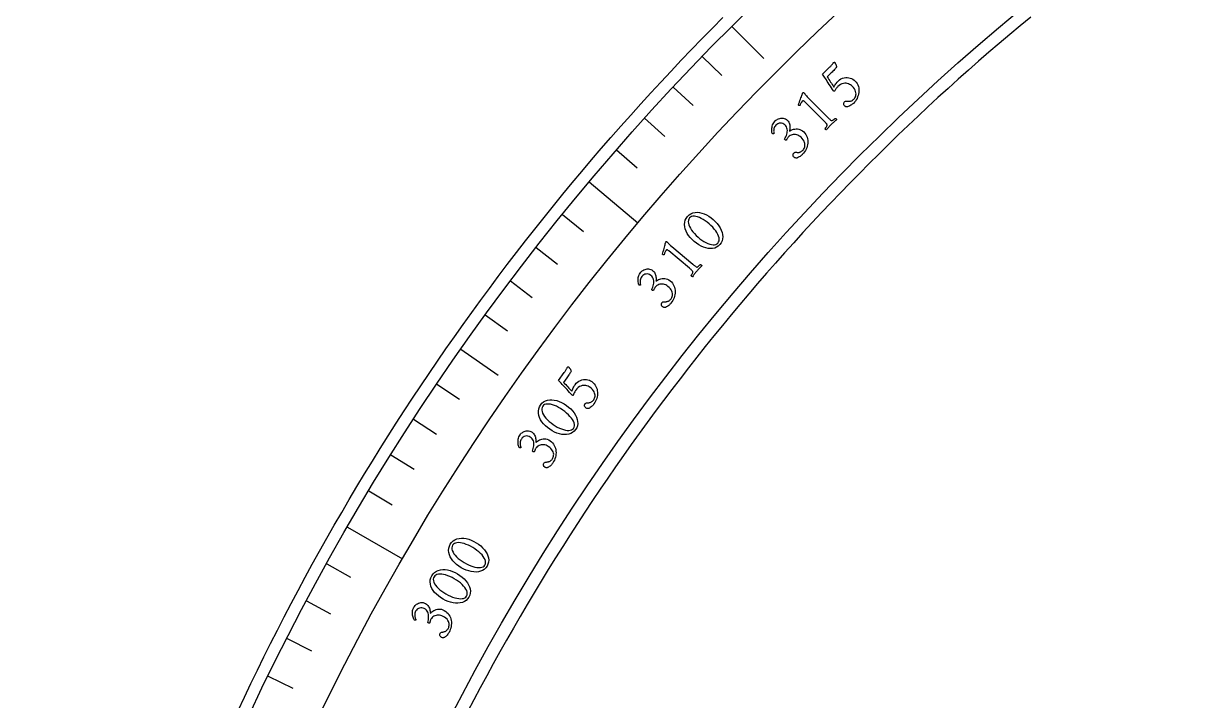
# Model space of a CAD drawing. Header units: millimetres. Extents: x -50 to 50, y -50 to 64.
# Drawn here: x -49.74 to -25.55, y 21.31 to 35.23 of the extents above; entities that cross this region are included whole.
import ezdxf

# ---------------------------------------------------------------- set-up
doc = ezdxf.new("R2010")
doc.units = ezdxf.units.MM
for name, color, linetype in [('CUT_INNER', 6, 'Continuous'), ('CUT_OUTER', 1, 'Continuous'), ('ENGRAVE', 7, 'Continuous'), ('ENGRAVE_FINE', 8, 'Continuous'), ('TEXT', 5, 'Continuous')]:
    doc.layers.add(name, color=color, linetype=linetype)

msp = doc.modelspace()

# ---------------------------------------------------------------- linework, layer by layer
at = {"layer": 'CUT_INNER'}
msp.add_lwpolyline([(-29.0235, 35.3652), (-29.2399, 35.1865), (-29.4553, 35.0064), (-29.6695, 34.825), (-29.8827, 34.6423), (-30.0947, 34.4583), (-30.3055, 34.273), (-30.5152, 34.0864), (-30.7238, 33.8985), (-30.9312, 33.7094), (-31.1375, 33.5189), (-31.3426, 33.3272), (-31.5465, 33.1343), (-31.7492, 32.9401), (-31.9507, 32.7447), (-32.151, 32.548), (-32.3501, 32.3501), (-32.548, 32.151), (-32.7447, 31.9507), (-32.9401, 31.7492), (-33.1343, 31.5465), (-33.3272, 31.3426), (-33.5189, 31.1375), (-33.7094, 30.9312), (-33.8985, 30.7238), (-34.0864, 30.5152), (-34.273, 30.3055), (-34.4583, 30.0947), (-34.6423, 29.8827), (-34.825, 29.6695), (-35.0064, 29.4553), (-35.1865, 29.2399), (-35.3652, 29.0235), (-35.5426, 28.8059), (-35.7187, 28.5873), (-35.8935, 28.3676), (-36.0668, 28.1468), (-36.2389, 27.925), (-36.4095, 27.7021), (-36.5788, 27.4782), (-36.7467, 27.2532), (-36.9133, 27.0273), (-37.0784, 26.8003), (-37.2422, 26.5722), (-37.4045, 26.3432), (-37.5654, 26.1132), (-37.725, 25.8822), (-37.8831, 25.6503), (-38.0397, 25.4173), (-38.195, 25.1835), (-38.3488, 24.9486), (-38.5011, 24.7128), (-38.6521, 24.4761), (-38.8015, 24.2385), (-38.9495, 24), (-39.096, 23.7605), (-39.2411, 23.5202), (-39.3847, 23.279), (-39.5268, 23.0369), (-39.6674, 22.7939), (-39.8065, 22.5501), (-39.9441, 22.3054), (-40.0802, 22.0599), (-40.2148, 21.8136), (-40.3479, 21.5664), (-40.4795, 21.3184), (-40.6095, 21.0696)], dxfattribs=at)
at = {"layer": 'CUT_OUTER'}
msp.add_lwpolyline([(-45.3298, 21.1), (-45.1995, 21.3778), (-45.0674, 21.6547), (-44.9337, 21.9308), (-44.7983, 22.2061), (-44.6612, 22.4806), (-44.5224, 22.7542), (-44.382, 23.0269), (-44.2399, 23.2988), (-44.0961, 23.5698), (-43.9506, 23.84), (-43.8035, 24.1092), (-43.6547, 24.3775), (-43.5043, 24.6449), (-43.3523, 24.9114), (-43.1986, 25.1769), (-43.0433, 25.4415), (-42.8864, 25.7051), (-42.7279, 25.9678), (-42.5678, 26.2295), (-42.406, 26.4902), (-42.2427, 26.7499), (-42.0777, 27.0086), (-41.9112, 27.2662), (-41.7431, 27.5229), (-41.5735, 27.7785), (-41.4023, 28.0331), (-41.2295, 28.2866), (-41.0551, 28.539), (-40.8792, 28.7904), (-40.7018, 29.0407), (-40.5229, 29.2899), (-40.3424, 29.538), (-40.1604, 29.785), (-39.9769, 30.0308), (-39.7918, 30.2756), (-39.6053, 30.5191), (-39.4173, 30.7616), (-39.2278, 31.0029), (-39.0369, 31.243), (-38.8444, 31.4819), (-38.6505, 31.7197), (-38.4552, 31.9562), (-38.2584, 32.1916), (-38.0601, 32.4257), (-37.8604, 32.6586), (-37.6593, 32.8903), (-37.4568, 33.1208), (-37.2529, 33.35), (-37.0476, 33.5779), (-36.8408, 33.8046), (-36.6327, 34.03), (-36.4232, 34.2542), (-36.2124, 34.477), (-36.0001, 34.6986), (-35.7865, 34.9188), (-35.5716, 35.1377), (-35.3553, 35.3553)], dxfattribs=at)
at = {"layer": 'ENGRAVE'}
for points in [[(-35.175, 35.175), (-34.5139, 34.5139)], [(-38.1069, 31.9755), (-37.1041, 31.1341)], [(-40.7487, 28.5326), (-39.9828, 27.9963)], [(-43.0804, 24.8725), (-41.9468, 24.218)]]:
    msp.add_lwpolyline(points, dxfattribs=at)
for radius in [49.745, 48.436, 46.005]:
    msp.add_circle((0, 0), radius, dxfattribs=at)
at = {"layer": 'ENGRAVE_FINE'}
for points in [[(-35.7836, 34.5558), (-35.38, 34.1661)], [(-36.3812, 33.926), (-35.9709, 33.5434)], [(-36.9677, 33.2859), (-36.5508, 32.9105)], [(-37.543, 32.6357), (-37.1196, 32.2676)], [(-38.6591, 31.3055), (-38.2231, 30.9525)], [(-39.1996, 30.6261), (-38.7575, 30.2807)], [(-39.7281, 29.9373), (-39.2801, 29.5997)], [(-40.2446, 29.2394), (-39.7907, 28.9096)], [(-41.2405, 27.8171), (-40.7754, 27.5033)], [(-41.7197, 27.0931), (-41.2492, 26.7875)], [(-42.1862, 26.3608), (-41.7104, 26.0635)], [(-42.6398, 25.6206), (-42.1589, 25.3316)], [(-43.508, 24.1169), (-43.0173, 23.8449)], [(-43.9222, 23.3539), (-43.4269, 23.0905)], [(-44.3231, 22.5838), (-43.8233, 22.3291)], [(-44.7105, 21.8068), (-44.2063, 21.5608)]]:
    msp.add_lwpolyline(points, dxfattribs=at)
at = {"layer": 'TEXT'}
for points in [[(-32.9883, 34.0466), (-32.9585, 34.0722), (-32.9277, 34.0925), (-32.896, 34.1073), (-32.8634, 34.1166), (-32.8306, 34.1213), (-32.7986, 34.122), (-32.7673, 34.1187), (-32.7366, 34.1114), (-32.7076, 34.1007), (-32.6811, 34.087), (-32.6571, 34.0702), (-32.6355, 34.0505), (-32.6132, 34.0246), (-32.5948, 33.9972), (-32.5803, 33.9685), (-32.5696, 33.9384), (-32.5624, 33.9075), (-32.5584, 33.8764), (-32.5576, 33.8452), (-32.56, 33.8137), (-32.5653, 33.7826), (-32.5734, 33.7521), (-32.584, 33.7223), (-32.5974, 33.6931), (-32.6131, 33.6651), (-32.6309, 33.6388), (-32.6507, 33.614), (-32.6726, 33.5909), (-32.683, 33.5815), (-32.6953, 33.5716), (-32.7094, 33.5612), (-32.7253, 33.5503), (-32.7422, 33.54), (-32.7593, 33.5311), (-32.7764, 33.5237), (-32.7937, 33.5178), (-32.7979, 33.5176), (-32.8035, 33.5179), (-32.8107, 33.5188), (-32.8193, 33.5201), (-32.8282, 33.5222), (-32.8363, 33.5255), (-32.8434, 33.5298), (-32.8498, 33.5353), (-32.8588, 33.546), (-32.8652, 33.5573), (-32.8692, 33.5691), (-32.8706, 33.5814), (-32.8697, 33.5934), (-32.8668, 33.6042), (-32.8618, 33.6138), (-32.8549, 33.6222), (-32.8445, 33.6305), (-32.8332, 33.6358), (-32.8212, 33.6381), (-32.8083, 33.6374), (-32.7952, 33.6355), (-32.7824, 33.6341), (-32.77, 33.6332), (-32.758, 33.6327), (-32.7444, 33.6334), (-32.7311, 33.6358), (-32.7181, 33.6399), (-32.7055, 33.6457), (-32.6935, 33.6527), (-32.6822, 33.6604), (-32.6716, 33.6686), (-32.6617, 33.6775), (-32.6496, 33.6911), (-32.6391, 33.7065), (-32.6304, 33.7238), (-32.6233, 33.743), (-32.6188, 33.7638), (-32.6176, 33.7859), (-32.6198, 33.8094), (-32.6253, 33.8343), (-32.635, 33.8602), (-32.6497, 33.8868), (-32.6694, 33.914), (-32.6941, 33.9419), (-32.7102, 33.9567), (-32.7287, 33.97), (-32.7493, 33.9817), (-32.7723, 33.9918), (-32.7969, 33.9993), (-32.8227, 34.0034), (-32.8496, 34.0039), (-32.8776, 34.0009), (-32.9062, 33.9932), (-32.9348, 33.9798), (-32.9635, 33.9606), (-32.9922, 33.9356), (-33.0007, 33.9268), (-33.01, 33.9161), (-33.0201, 33.9035), (-33.0311, 33.8889), (-33.0414, 33.8743), (-33.0497, 33.8613), (-33.0559, 33.8499), (-33.06, 33.8402), (-33.0617, 33.839), (-33.064, 33.8385), (-33.0667, 33.8386), (-33.0699, 33.8393), (-33.0732, 33.8405), (-33.0763, 33.8421), (-33.0791, 33.844), (-33.0817, 33.8463), (-33.1031, 33.8792), (-33.1244, 33.9122), (-33.1457, 33.9451), (-33.1671, 33.978), (-33.188, 34.0104), (-33.2082, 34.0416), (-33.2277, 34.0718), (-33.2464, 34.1008), (-33.264, 34.1279), (-33.2801, 34.1522), (-33.2945, 34.1739), (-33.3074, 34.1927), (-33.161, 34.3347), (-33.1509, 34.3448), (-33.1408, 34.3552), (-33.1309, 34.3659), (-33.1211, 34.3771), (-33.1119, 34.388), (-33.1036, 34.3981), (-33.0962, 34.4075), (-33.0898, 34.416), (-33.0846, 34.4231), (-33.0809, 34.4282), (-33.0786, 34.4312), (-33.0779, 34.4322), (-33.074, 34.4332), (-33.0705, 34.434), (-33.0673, 34.4348), (-33.0644, 34.4355), (-33.0617, 34.4359), (-33.0593, 34.4356), (-33.057, 34.4346), (-33.055, 34.4329), (-33.0532, 34.4306), (-33.0507, 34.4266), (-33.0475, 34.4211), (-33.0435, 34.4139), (-33.0393, 34.4055), (-33.0352, 34.3965), (-33.0311, 34.3867), (-33.0271, 34.3763), (-33.0236, 34.3657), (-33.0208, 34.3552), (-33.0189, 34.345), (-33.0177, 34.3349), (-33.0274, 34.3236), (-33.0382, 34.3113), (-33.0499, 34.2981), (-33.0627, 34.2838), (-33.0767, 34.2686), (-33.0923, 34.2524), (-33.1093, 34.2352), (-33.1278, 34.217), (-33.211, 34.1363), (-33.194, 34.1098), (-33.1767, 34.0831), (-33.1592, 34.0563), (-33.1414, 34.0294), (-33.1238, 34.0027), (-33.1068, 33.9765), (-33.0904, 33.9508), (-33.0746, 33.9256), (-33.0675, 33.94), (-33.0585, 33.9556), (-33.0477, 33.9725), (-33.0349, 33.9906), (-33.0217, 34.0081), (-33.0095, 34.0233), (-32.9984, 34.0361), (-32.9883, 34.0466)], [(-33.2763, 33.227), (-33.6672, 33.6173), (-33.677, 33.6265), (-33.6859, 33.6337), (-33.6936, 33.6386), (-33.7004, 33.6414), (-33.7065, 33.6422), (-33.7124, 33.6412), (-33.7182, 33.6384), (-33.7237, 33.6338), (-33.7295, 33.6271), (-33.7359, 33.6179), (-33.7428, 33.6064), (-33.7502, 33.5924), (-33.7574, 33.578), (-33.7636, 33.5653), (-33.7687, 33.5543), (-33.7727, 33.545), (-33.7803, 33.5447), (-33.7871, 33.5458), (-33.7932, 33.5485), (-33.7985, 33.5527), (-33.7986, 33.5528), (-33.7988, 33.553), (-33.7991, 33.5533), (-33.7995, 33.5537), (-33.8012, 33.5556), (-33.8022, 33.5574), (-33.8027, 33.5591), (-33.8025, 33.5606), (-33.7916, 33.5895), (-33.781, 33.6182), (-33.7705, 33.6468), (-33.7604, 33.6753), (-33.7507, 33.7025), (-33.7418, 33.7273), (-33.7337, 33.7496), (-33.7265, 33.7695), (-33.7204, 33.786), (-33.716, 33.7978), (-33.7131, 33.8052), (-33.7118, 33.8079), (-33.7098, 33.8099), (-33.7071, 33.8119), (-33.704, 33.8127), (-33.7006, 33.8124), (-33.6968, 33.811), (-33.693, 33.8091), (-33.6896, 33.8073), (-33.6866, 33.8056), (-33.6839, 33.8041), (-33.6827, 33.8023), (-33.6789, 33.797), (-33.6726, 33.7882), (-33.6638, 33.7758), (-33.6522, 33.7607), (-33.6375, 33.7435), (-33.6199, 33.7243), (-33.5992, 33.703), (-33.2003, 33.3029), (-33.1896, 33.2922), (-33.1792, 33.282), (-33.1691, 33.2722), (-33.1593, 33.2628), (-33.1499, 33.2543), (-33.1409, 33.2471), (-33.1324, 33.2411), (-33.1243, 33.2365), (-33.1202, 33.2358), (-33.1149, 33.2365), (-33.1084, 33.2387), (-33.1006, 33.2423), (-33.0923, 33.247), (-33.0841, 33.2521), (-33.076, 33.2578), (-33.068, 33.2639), (-33.0608, 33.2698), (-33.0547, 33.2749), (-33.0499, 33.2791), (-33.0463, 33.2825), (-33.0427, 33.2815), (-33.0386, 33.2794), (-33.034, 33.2762), (-33.0291, 33.272), (-33.0245, 33.2674), (-33.0213, 33.263), (-33.0194, 33.2588), (-33.0187, 33.2547), (-33.0342, 33.2413), (-33.0489, 33.2284), (-33.063, 33.2161), (-33.0764, 33.2043), (-33.0896, 33.1924), (-33.1031, 33.1798), (-33.1169, 33.1666), (-33.1311, 33.1527), (-33.1444, 33.1391), (-33.157, 33.126), (-33.1688, 33.1133), (-33.1797, 33.101), (-33.1907, 33.0885), (-33.2024, 33.0751), (-33.2149, 33.0607), (-33.2283, 33.0454), (-33.2323, 33.046), (-33.2365, 33.048), (-33.241, 33.0512), (-33.2456, 33.0557), (-33.2498, 33.0607), (-33.2529, 33.0652), (-33.255, 33.0693), (-33.256, 33.073), (-33.2526, 33.0766), (-33.2484, 33.0814), (-33.2433, 33.0874), (-33.2374, 33.0947), (-33.2312, 33.1026), (-33.2256, 33.1107), (-33.2205, 33.1189), (-33.2158, 33.1272), (-33.2122, 33.1349), (-33.2102, 33.1413), (-33.2098, 33.1463), (-33.211, 33.1499), (-33.2155, 33.1581), (-33.2214, 33.1667), (-33.2284, 33.1758), (-33.2367, 33.1855), (-33.2459, 33.1955), (-33.2555, 33.2057), (-33.2657, 33.2162), (-33.2763, 33.227)], [(-34.2797, 33.2319), (-34.2662, 33.2441), (-34.2502, 33.2551), (-34.2318, 33.265), (-34.2109, 33.2737), (-34.1885, 33.2805), (-34.1655, 33.2845), (-34.1418, 33.2858), (-34.1175, 33.2844), (-34.0934, 33.2795), (-34.0705, 33.2705), (-34.0488, 33.2572), (-34.0282, 33.2397), (-34.014, 33.2239), (-34.0023, 33.2068), (-33.9931, 33.1883), (-33.9864, 33.1684), (-33.9819, 33.148), (-33.9789, 33.1276), (-33.9775, 33.1073), (-33.9778, 33.0872), (-33.979, 33.0678), (-33.9807, 33.0501), (-33.9829, 33.0338), (-33.9854, 33.0191), (-33.9685, 33.0306), (-33.9493, 33.0408), (-33.9276, 33.0496), (-33.9036, 33.0571), (-33.878, 33.0624), (-33.8519, 33.0648), (-33.8251, 33.0642), (-33.7976, 33.0606), (-33.7703, 33.0532), (-33.7439, 33.0412), (-33.7185, 33.0246), (-33.6941, 33.0034), (-33.671, 32.9781), (-33.6518, 32.9514), (-33.6363, 32.9231), (-33.6247, 32.8934), (-33.6165, 32.8627), (-33.6116, 32.8318), (-33.6098, 32.8006), (-33.6112, 32.7691), (-33.6155, 32.7378), (-33.6226, 32.707), (-33.6323, 32.6769), (-33.6447, 32.6474), (-33.6596, 32.6189), (-33.6765, 32.592), (-33.6955, 32.5666), (-33.7167, 32.5428), (-33.7268, 32.5331), (-33.7387, 32.5228), (-33.7525, 32.5119), (-33.7681, 32.5006), (-33.7847, 32.4897), (-33.8014, 32.4803), (-33.8183, 32.4724), (-33.8354, 32.4659), (-33.8395, 32.4656), (-33.8452, 32.4657), (-33.8524, 32.4663), (-33.8611, 32.4674), (-33.87, 32.4693), (-33.8782, 32.4723), (-33.8855, 32.4764), (-33.892, 32.4816), (-33.9013, 32.4921), (-33.9081, 32.5031), (-33.9125, 32.5148), (-33.9142, 32.5271), (-33.9137, 32.5391), (-33.9112, 32.55), (-33.9065, 32.5597), (-33.8998, 32.5684), (-33.8897, 32.5769), (-33.8786, 32.5826), (-33.8667, 32.5853), (-33.8538, 32.585), (-33.8406, 32.5835), (-33.8278, 32.5825), (-33.8154, 32.582), (-33.8033, 32.5819), (-33.7897, 32.583), (-33.7765, 32.5858), (-33.7637, 32.5903), (-33.7513, 32.5966), (-33.7395, 32.6039), (-33.7284, 32.6119), (-33.7181, 32.6205), (-33.7085, 32.6297), (-33.6968, 32.6437), (-33.6869, 32.6594), (-33.6787, 32.6769), (-33.6722, 32.6963), (-33.6683, 32.7173), (-33.6679, 32.7394), (-33.6708, 32.7629), (-33.6771, 32.7876), (-33.6876, 32.8132), (-33.7032, 32.8393), (-33.7237, 32.8658), (-33.7492, 32.8929), (-33.7697, 32.9107), (-33.7913, 32.9251), (-33.8138, 32.9361), (-33.8374, 32.9437), (-33.8614, 32.9481), (-33.885, 32.9496), (-33.9084, 32.9483), (-33.9315, 32.9442), (-33.9535, 32.9373), (-33.9738, 32.9277), (-33.9921, 32.9156), (-34.0087, 32.9007), (-34.0162, 32.8923), (-34.0232, 32.8832), (-34.0295, 32.8735), (-34.0354, 32.8631), (-34.0406, 32.853), (-34.0453, 32.8442), (-34.0495, 32.8367), (-34.0532, 32.8305), (-34.0599, 32.8319), (-34.0664, 32.8344), (-34.0724, 32.8381), (-34.0781, 32.8429), (-34.0813, 32.8462), (-34.0837, 32.8492), (-34.0854, 32.852), (-34.0863, 32.8546), (-34.0726, 32.879), (-34.0605, 32.9039), (-34.05, 32.9295), (-34.0412, 32.9556), (-34.0346, 32.9819), (-34.0309, 33.0076), (-34.0302, 33.033), (-34.0325, 33.058), (-34.0384, 33.0822), (-34.0486, 33.1053), (-34.0632, 33.1274), (-34.0821, 33.1484), (-34.1025, 33.1649), (-34.1246, 33.1764), (-34.1484, 33.1829), (-34.1738, 33.1844), (-34.1995, 33.1808), (-34.2237, 33.1722), (-34.2465, 33.1585), (-34.2678, 33.1396), (-34.2817, 33.1235), (-34.2927, 33.1066), (-34.3009, 33.089), (-34.3063, 33.0706), (-34.3096, 33.0524), (-34.3117, 33.0353), (-34.3124, 33.0193), (-34.3119, 33.0044), (-34.3109, 32.9912), (-34.3103, 32.9805), (-34.3101, 32.9724), (-34.3103, 32.9666), (-34.3127, 32.965), (-34.316, 32.9643), (-34.3202, 32.9643), (-34.3252, 32.9653), (-34.3304, 32.9669), (-34.3352, 32.969), (-34.3395, 32.9716), (-34.3432, 32.9748), (-34.3469, 32.994), (-34.3493, 33.0141), (-34.3505, 33.0352), (-34.3504, 33.0571), (-34.3488, 33.0796), (-34.3454, 33.1021), (-34.3401, 33.1248), (-34.3331, 33.1476), (-34.3238, 33.17), (-34.3118, 33.1915), (-34.2971, 33.2122), (-34.2797, 33.2319)], [(-36.0837, 31.2616), (-36.0501, 31.2947), (-36.0133, 31.3198), (-35.9733, 31.3372), (-35.9301, 31.3467), (-35.8849, 31.349), (-35.8385, 31.345), (-35.7911, 31.3346), (-35.7427, 31.3178), (-35.6942, 31.2955), (-35.6469, 31.2683), (-35.6006, 31.2363), (-35.5554, 31.1995), (-35.5131, 31.1594), (-35.4754, 31.1176), (-35.4423, 31.0741), (-35.4139, 31.0289), (-35.391, 30.9829), (-35.3742, 30.9373), (-35.3637, 30.8919), (-35.3594, 30.8469), (-35.3622, 30.8031), (-35.3731, 30.7617), (-35.392, 30.7226), (-35.4189, 30.6857), (-35.4508, 30.6547), (-35.4864, 30.6309), (-35.5257, 30.6145), (-35.5687, 30.6054), (-35.6141, 30.6029), (-35.6607, 30.6066), (-35.7085, 30.6164), (-35.7574, 30.6324), (-35.8065, 30.6538), (-35.8544, 30.6801), (-35.9012, 30.7114), (-35.9469, 30.7475), (-35.9898, 30.7871), (-36.0279, 30.8284), (-36.0615, 30.8716), (-36.0903, 30.9166), (-36.1136, 30.9624), (-36.1304, 31.0081), (-36.1407, 31.0537), (-36.1446, 31.0991), (-36.1413, 31.1433), (-36.13, 31.1851), (-36.1109, 31.2246), (-36.0837, 31.2616)], [(-36.0411, 31.234), (-36.0569, 31.2107), (-36.0665, 31.1847), (-36.0697, 31.1558), (-36.0666, 31.1243), (-36.0579, 31.0908), (-36.0443, 31.0563), (-36.0256, 31.0206), (-36.0021, 30.9839), (-35.9742, 30.9469), (-35.9426, 30.9104), (-35.9073, 30.8745), (-35.8683, 30.8392), (-35.828, 30.8063), (-35.7874, 30.777), (-35.7467, 30.7512), (-35.7058, 30.7289), (-35.6659, 30.7107), (-35.6281, 30.6968), (-35.5924, 30.6873), (-35.5587, 30.6823), (-35.5281, 30.6822), (-35.5015, 30.6875), (-35.4791, 30.6982), (-35.4606, 30.7144), (-35.444, 30.7388), (-35.4342, 30.7657), (-35.4313, 30.7951), (-35.4352, 30.827), (-35.445, 30.8607), (-35.4599, 30.8954), (-35.4799, 30.9313), (-35.505, 30.9683), (-35.5341, 31.0055), (-35.5663, 31.042), (-35.6017, 31.078), (-35.6402, 31.1132), (-35.6806, 31.1467), (-35.7208, 31.1764), (-35.7607, 31.2022), (-35.8004, 31.2241), (-35.8391, 31.2419), (-35.8758, 31.2552), (-35.9107, 31.264), (-35.9436, 31.2684), (-35.9737, 31.2678), (-36, 31.2619), (-36.0225, 31.2506), (-36.0411, 31.234)], [(-36.0456, 30.2003), (-36.469, 30.555), (-36.4796, 30.5634), (-36.489, 30.5698), (-36.4972, 30.574), (-36.5042, 30.5762), (-36.5103, 30.5765), (-36.5161, 30.575), (-36.5216, 30.5717), (-36.5268, 30.5666), (-36.532, 30.5594), (-36.5375, 30.5497), (-36.5433, 30.5376), (-36.5496, 30.523), (-36.5555, 30.5081), (-36.5605, 30.4949), (-36.5646, 30.4835), (-36.5678, 30.4738), (-36.5753, 30.4729), (-36.5822, 30.4735), (-36.5885, 30.4756), (-36.5942, 30.4793), (-36.5943, 30.4793), (-36.5945, 30.4795), (-36.5948, 30.4798), (-36.5953, 30.4802), (-36.5971, 30.4819), (-36.5983, 30.4836), (-36.5989, 30.4853), (-36.5989, 30.4868), (-36.5905, 30.5165), (-36.5824, 30.5461), (-36.5746, 30.5755), (-36.5669, 30.6048), (-36.5596, 30.6327), (-36.5529, 30.6582), (-36.5468, 30.6811), (-36.5414, 30.7016), (-36.5368, 30.7185), (-36.5333, 30.7307), (-36.5311, 30.7382), (-36.53, 30.7411), (-36.5282, 30.7433), (-36.5257, 30.7454), (-36.5227, 30.7465), (-36.5193, 30.7465), (-36.5154, 30.7455), (-36.5115, 30.7439), (-36.5079, 30.7424), (-36.5048, 30.741), (-36.502, 30.7397), (-36.5006, 30.7381), (-36.4963, 30.7331), (-36.4893, 30.7249), (-36.4794, 30.7133), (-36.4665, 30.6992), (-36.4505, 30.6834), (-36.4312, 30.6658), (-36.4087, 30.6464), (-35.9765, 30.2826), (-35.9649, 30.2729), (-35.9536, 30.2636), (-35.9427, 30.2547), (-35.9322, 30.2462), (-35.9221, 30.2385), (-35.9125, 30.2321), (-35.9035, 30.227), (-35.895, 30.2231), (-35.8909, 30.2227), (-35.8856, 30.2239), (-35.8793, 30.2266), (-35.8719, 30.2309), (-35.864, 30.2363), (-35.8563, 30.2421), (-35.8487, 30.2484), (-35.8413, 30.2552), (-35.8346, 30.2618), (-35.829, 30.2674), (-35.8246, 30.272), (-35.8213, 30.2757), (-35.8176, 30.275), (-35.8133, 30.2732), (-35.8085, 30.2705), (-35.8032, 30.2668), (-35.7983, 30.2625), (-35.7947, 30.2584), (-35.7924, 30.2544), (-35.7914, 30.2504), (-35.8056, 30.2357), (-35.8192, 30.2215), (-35.8322, 30.208), (-35.8445, 30.1951), (-35.8566, 30.1821), (-35.869, 30.1685), (-35.8816, 30.1541), (-35.8944, 30.139), (-35.9066, 30.1243), (-35.9179, 30.1101), (-35.9286, 30.0965), (-35.9384, 30.0833), (-35.9482, 30.0698), (-35.9587, 30.0554), (-35.97, 30.04), (-35.9819, 30.0236), (-35.986, 30.0239), (-35.9904, 30.0254), (-35.9951, 30.0283), (-36.0001, 30.0324), (-36.0047, 30.037), (-36.0082, 30.0412), (-36.0106, 30.0451), (-36.012, 30.0487), (-36.0089, 30.0525), (-36.0051, 30.0577), (-36.0006, 30.0642), (-35.9953, 30.0719), (-35.9899, 30.0804), (-35.985, 30.0889), (-35.9806, 30.0975), (-35.9766, 30.1062), (-35.9737, 30.1142), (-35.9723, 30.1207), (-35.9723, 30.1257), (-35.9738, 30.1292), (-35.9791, 30.137), (-35.9856, 30.1451), (-35.9934, 30.1535), (-36.0025, 30.1624), (-36.0125, 30.1716), (-36.023, 30.181), (-36.0341, 30.1905), (-36.0456, 30.2003)], [(-37.0456, 30.1178), (-37.0332, 30.1311), (-37.0182, 30.1434), (-37.0007, 30.1549), (-36.9807, 30.1654), (-36.959, 30.1741), (-36.9364, 30.1802), (-36.9129, 30.1835), (-36.8886, 30.1842), (-36.8642, 30.1815), (-36.8406, 30.1744), (-36.8178, 30.1631), (-36.7958, 30.1475), (-36.7802, 30.133), (-36.767, 30.1169), (-36.7563, 30.0993), (-36.7479, 30.0801), (-36.7416, 30.0601), (-36.7369, 30.0401), (-36.7337, 30.02), (-36.7322, 29.9999), (-36.7318, 29.9805), (-36.7319, 29.9627), (-36.7326, 29.9463), (-36.7339, 29.9314), (-36.7181, 29.9444), (-36.6998, 29.9562), (-36.679, 29.9669), (-36.6557, 29.9764), (-36.6307, 29.984), (-36.6048, 29.9886), (-36.5781, 29.9903), (-36.5504, 29.9891), (-36.5226, 29.9841), (-36.4953, 29.9744), (-36.4685, 29.9601), (-36.4423, 29.9411), (-36.4171, 29.918), (-36.3956, 29.8931), (-36.3778, 29.8663), (-36.3636, 29.8376), (-36.3528, 29.8078), (-36.3451, 29.7774), (-36.3406, 29.7465), (-36.3393, 29.715), (-36.3409, 29.6834), (-36.3452, 29.6522), (-36.3523, 29.6213), (-36.3621, 29.5908), (-36.3744, 29.5611), (-36.3889, 29.5328), (-36.4057, 29.5059), (-36.4247, 29.4804), (-36.4339, 29.4698), (-36.4449, 29.4585), (-36.4576, 29.4465), (-36.4722, 29.4338), (-36.4878, 29.4216), (-36.5036, 29.4107), (-36.5198, 29.4013), (-36.5362, 29.3934), (-36.5403, 29.3927), (-36.546, 29.3924), (-36.5532, 29.3924), (-36.5619, 29.3927), (-36.571, 29.3937), (-36.5794, 29.396), (-36.5871, 29.3995), (-36.594, 29.4041), (-36.6042, 29.4137), (-36.612, 29.4242), (-36.6173, 29.4354), (-36.6201, 29.4475), (-36.6207, 29.4595), (-36.619, 29.4706), (-36.6153, 29.4807), (-36.6094, 29.4899), (-36.6, 29.4993), (-36.5895, 29.5059), (-36.5778, 29.5096), (-36.5649, 29.5105), (-36.5516, 29.5101), (-36.5388, 29.5102), (-36.5264, 29.5108), (-36.5144, 29.5118), (-36.5009, 29.514), (-36.488, 29.518), (-36.4757, 29.5236), (-36.4639, 29.5309), (-36.4527, 29.5393), (-36.4424, 29.5482), (-36.4329, 29.5577), (-36.4241, 29.5677), (-36.4137, 29.5826), (-36.4051, 29.5991), (-36.3985, 29.6173), (-36.3938, 29.6372), (-36.3917, 29.6584), (-36.3932, 29.6805), (-36.3981, 29.7036), (-36.4066, 29.7277), (-36.4193, 29.7522), (-36.437, 29.7769), (-36.4598, 29.8016), (-36.4876, 29.8263), (-36.5096, 29.8423), (-36.5323, 29.8547), (-36.5557, 29.8637), (-36.5799, 29.8692), (-36.6041, 29.8715), (-36.6278, 29.871), (-36.651, 29.8677), (-36.6737, 29.8615), (-36.695, 29.8527), (-36.7143, 29.8414), (-36.7316, 29.8277), (-36.7467, 29.8115), (-36.7535, 29.8024), (-36.7597, 29.7928), (-36.7652, 29.7825), (-36.77, 29.7716), (-36.7744, 29.7611), (-36.7783, 29.7519), (-36.7819, 29.7441), (-36.785, 29.7376), (-36.7918, 29.7385), (-36.7984, 29.7404), (-36.8048, 29.7435), (-36.8109, 29.7478), (-36.8143, 29.7508), (-36.817, 29.7536), (-36.8189, 29.7563), (-36.82, 29.7588), (-36.8085, 29.7842), (-36.7987, 29.8102), (-36.7905, 29.8365), (-36.7839, 29.8633), (-36.7796, 29.89), (-36.7782, 29.916), (-36.7798, 29.9414), (-36.7842, 29.966), (-36.7922, 29.9896), (-36.8044, 30.0118), (-36.8208, 30.0325), (-36.8415, 30.0518), (-36.8632, 30.0665), (-36.8862, 30.076), (-36.9105, 30.0804), (-36.936, 30.0797), (-36.9612, 30.0739), (-36.9846, 30.0632), (-37.0061, 30.0475), (-37.0258, 30.0269), (-37.0381, 30.0096), (-37.0476, 29.9918), (-37.0543, 29.9736), (-37.0581, 29.9548), (-37.0598, 29.9364), (-37.0603, 29.9191), (-37.0597, 29.9031), (-37.0578, 29.8883), (-37.0557, 29.8753), (-37.0542, 29.8647), (-37.0533, 29.8566), (-37.053, 29.8508), (-37.0552, 29.849), (-37.0584, 29.848), (-37.0626, 29.8477), (-37.0677, 29.8482), (-37.0731, 29.8493), (-37.078, 29.851), (-37.0825, 29.8533), (-37.0865, 29.8561), (-37.0918, 29.8749), (-37.0959, 29.8948), (-37.0989, 29.9156), (-37.1008, 29.9375), (-37.1011, 29.96), (-37.0997, 29.9828), (-37.0965, 30.0058), (-37.0914, 30.0291), (-37.0841, 30.0522), (-37.0741, 30.0747), (-37.0612, 30.0966), (-37.0456, 30.1178)], [(-38.3992, 27.801), (-38.3743, 27.8314), (-38.3476, 27.8567), (-38.3189, 27.8768), (-38.2884, 27.8917), (-38.257, 27.9019), (-38.2255, 27.9082), (-38.1941, 27.9104), (-38.1627, 27.9086), (-38.1322, 27.903), (-38.1037, 27.8941), (-38.0772, 27.8818), (-38.0525, 27.8661), (-38.0261, 27.8444), (-38.0032, 27.8207), (-37.9839, 27.7949), (-37.9681, 27.7671), (-37.9557, 27.738), (-37.9464, 27.708), (-37.9402, 27.6774), (-37.9371, 27.6461), (-37.9369, 27.6144), (-37.9395, 27.583), (-37.9448, 27.5518), (-37.9529, 27.5208), (-37.9635, 27.4905), (-37.9765, 27.4614), (-37.9917, 27.4336), (-38.0093, 27.4071), (-38.0179, 27.396), (-38.0282, 27.3841), (-38.0403, 27.3714), (-38.0541, 27.3579), (-38.069, 27.3448), (-38.0842, 27.3331), (-38.0998, 27.3228), (-38.1158, 27.314), (-38.1199, 27.3131), (-38.1255, 27.3124), (-38.1327, 27.312), (-38.1414, 27.3118), (-38.1506, 27.3124), (-38.1591, 27.3142), (-38.1669, 27.3172), (-38.174, 27.3215), (-38.1848, 27.3305), (-38.1931, 27.3405), (-38.199, 27.3514), (-38.2026, 27.3633), (-38.2038, 27.3753), (-38.2028, 27.3864), (-38.1996, 27.3968), (-38.1942, 27.4062), (-38.1854, 27.4162), (-38.1752, 27.4233), (-38.1637, 27.4277), (-38.1509, 27.4293), (-38.1377, 27.4297), (-38.1249, 27.4305), (-38.1125, 27.4317), (-38.1006, 27.4334), (-38.0873, 27.4364), (-38.0746, 27.4411), (-38.0626, 27.4474), (-38.0512, 27.4553), (-38.0405, 27.4643), (-38.0307, 27.4738), (-38.0217, 27.4838), (-38.0136, 27.4943), (-38.004, 27.5097), (-37.9963, 27.5267), (-37.9907, 27.5452), (-37.9871, 27.5653), (-37.9862, 27.5866), (-37.9889, 27.6086), (-37.9952, 27.6314), (-38.0049, 27.655), (-38.019, 27.6788), (-38.0381, 27.7024), (-38.0622, 27.7258), (-38.0913, 27.749), (-38.1098, 27.7608), (-38.1303, 27.7706), (-38.1527, 27.7785), (-38.177, 27.7845), (-38.2026, 27.7877), (-38.2287, 27.7872), (-38.2552, 27.783), (-38.2823, 27.7752), (-38.3091, 27.7627), (-38.335, 27.7445), (-38.3599, 27.7206), (-38.3838, 27.691), (-38.3906, 27.6808), (-38.3979, 27.6687), (-38.4057, 27.6545), (-38.414, 27.6383), (-38.4216, 27.6221), (-38.4275, 27.6078), (-38.4317, 27.5955), (-38.434, 27.5853), (-38.4356, 27.5838), (-38.4377, 27.5829), (-38.4404, 27.5825), (-38.4436, 27.5827), (-38.4471, 27.5833), (-38.4504, 27.5843), (-38.4536, 27.5857), (-38.4565, 27.5876), (-38.4832, 27.6163), (-38.51, 27.645), (-38.5367, 27.6737), (-38.5634, 27.7024), (-38.5896, 27.7306), (-38.615, 27.7579), (-38.6394, 27.7842), (-38.6629, 27.8095), (-38.6849, 27.8332), (-38.7049, 27.8544), (-38.7229, 27.8732), (-38.7389, 27.8895), (-38.6194, 28.0548), (-38.6111, 28.0664), (-38.6031, 28.0784), (-38.5952, 28.0907), (-38.5875, 28.1034), (-38.5802, 28.1157), (-38.5738, 28.1272), (-38.5682, 28.1376), (-38.5633, 28.1471), (-38.5595, 28.1551), (-38.5567, 28.1607), (-38.555, 28.1641), (-38.5545, 28.1652), (-38.5508, 28.1668), (-38.5475, 28.1683), (-38.5445, 28.1696), (-38.5417, 28.1708), (-38.5392, 28.1716), (-38.5367, 28.1718), (-38.5343, 28.1712), (-38.532, 28.1699), (-38.5298, 28.1679), (-38.5267, 28.1644), (-38.5225, 28.1595), (-38.5174, 28.1531), (-38.5118, 28.1456), (-38.5062, 28.1374), (-38.5005, 28.1285), (-38.4947, 28.119), (-38.4894, 28.1091), (-38.4849, 28.0993), (-38.4812, 28.0895), (-38.4783, 28.0798), (-38.4859, 28.067), (-38.4944, 28.0531), (-38.5036, 28.038), (-38.5137, 28.0217), (-38.5249, 28.0043), (-38.5374, 27.9856), (-38.5512, 27.9657), (-38.5663, 27.9446), (-38.6342, 27.8507), (-38.6128, 27.8275), (-38.5911, 27.8042), (-38.5692, 27.7809), (-38.547, 27.7575), (-38.5251, 27.7342), (-38.5038, 27.7114), (-38.4832, 27.6889), (-38.4633, 27.6668), (-38.4588, 27.6823), (-38.4526, 27.6992), (-38.4448, 27.7177), (-38.4354, 27.7377), (-38.4255, 27.7573), (-38.4161, 27.7743), (-38.4074, 27.7889), (-38.3992, 27.801)], [(-39.1082, 27.3839), (-39.0782, 27.4202), (-39.0441, 27.449), (-39.0061, 27.4703), (-38.9642, 27.4842), (-38.9194, 27.4912), (-38.8729, 27.492), (-38.8246, 27.4865), (-38.7747, 27.4748), (-38.7242, 27.4576), (-38.6743, 27.4354), (-38.625, 27.4083), (-38.5763, 27.3764), (-38.53, 27.3409), (-38.4882, 27.3032), (-38.4509, 27.2633), (-38.418, 27.2212), (-38.3904, 27.1779), (-38.3691, 27.1342), (-38.3539, 27.0902), (-38.345, 27.0458), (-38.3434, 27.002), (-38.3499, 26.9597), (-38.3647, 26.9188), (-38.3877, 26.8793), (-38.4162, 26.8452), (-38.4491, 26.8179), (-38.4865, 26.7976), (-38.5283, 26.7841), (-38.5733, 26.777), (-38.62, 26.7758), (-38.6686, 26.7807), (-38.7189, 26.7915), (-38.7699, 26.8078), (-38.8202, 26.829), (-38.87, 26.8553), (-38.9192, 26.8866), (-38.9659, 26.9215), (-39.0081, 26.9587), (-39.0459, 26.9982), (-39.0792, 27.0399), (-39.1071, 27.0831), (-39.1285, 27.1269), (-39.1435, 27.1711), (-39.152, 27.2159), (-39.1533, 27.2602), (-39.1464, 27.303), (-39.1314, 27.3442), (-39.1082, 27.3839)], [(-39.0629, 27.3608), (-39.0763, 27.336), (-39.0831, 27.3091), (-39.0833, 27.2801), (-39.077, 27.249), (-39.0649, 27.2166), (-39.0478, 27.1836), (-39.0256, 27.1501), (-38.9984, 27.116), (-38.9669, 27.0821), (-38.9317, 27.049), (-38.8929, 27.017), (-38.8505, 26.9858), (-38.8069, 26.9572), (-38.7636, 26.9322), (-38.7204, 26.9108), (-38.6775, 26.8929), (-38.6359, 26.8788), (-38.5969, 26.8689), (-38.5603, 26.8631), (-38.5263, 26.8616), (-38.4959, 26.8646), (-38.47, 26.8726), (-38.4488, 26.8856), (-38.4321, 26.9037), (-38.4181, 26.9296), (-38.4111, 26.9574), (-38.4112, 26.9869), (-38.4184, 27.0182), (-38.4316, 27.0507), (-38.45, 27.0838), (-38.4736, 27.1174), (-38.5023, 27.1516), (-38.5351, 27.1856), (-38.5709, 27.2186), (-38.6098, 27.2507), (-38.6517, 27.2819), (-38.6954, 27.311), (-38.7384, 27.3364), (-38.7808, 27.3579), (-38.8225, 27.3757), (-38.8628, 27.3894), (-38.9007, 27.3989), (-38.9363, 27.4041), (-38.9695, 27.405), (-38.9994, 27.4013), (-39.0249, 27.3927), (-39.0461, 27.3792), (-39.0629, 27.3608)], [(-39.5296, 26.7745), (-39.5184, 26.7888), (-39.5045, 26.8024), (-39.4881, 26.8153), (-39.4691, 26.8275), (-39.4482, 26.8381), (-39.4262, 26.8461), (-39.4031, 26.8515), (-39.3789, 26.8543), (-39.3544, 26.8537), (-39.3303, 26.8487), (-39.3066, 26.8394), (-39.2833, 26.8258), (-39.2665, 26.8127), (-39.252, 26.7978), (-39.2397, 26.7812), (-39.2298, 26.7628), (-39.2217, 26.7435), (-39.2152, 26.7239), (-39.2104, 26.7042), (-39.2071, 26.6843), (-39.205, 26.6651), (-39.2036, 26.6473), (-39.2028, 26.6309), (-39.2028, 26.616), (-39.1882, 26.6302), (-39.171, 26.6436), (-39.1512, 26.6561), (-39.1288, 26.6676), (-39.1046, 26.6773), (-39.0792, 26.6841), (-39.0527, 26.6882), (-39.025, 26.6894), (-38.9969, 26.6869), (-38.9688, 26.6796), (-38.9409, 26.6677), (-38.9132, 26.6511), (-38.8861, 26.6302), (-38.8625, 26.6072), (-38.8424, 26.5821), (-38.8257, 26.5548), (-38.8124, 26.526), (-38.8021, 26.4964), (-38.7949, 26.466), (-38.7908, 26.4347), (-38.7897, 26.4031), (-38.7913, 26.3717), (-38.7956, 26.3403), (-38.8027, 26.309), (-38.8124, 26.2784), (-38.8244, 26.2489), (-38.8388, 26.2207), (-38.8555, 26.1936), (-38.8637, 26.1822), (-38.8737, 26.17), (-38.8853, 26.157), (-38.8987, 26.1431), (-38.9132, 26.1295), (-38.928, 26.1173), (-38.9433, 26.1066), (-38.959, 26.0972), (-38.963, 26.0962), (-38.9687, 26.0953), (-38.9758, 26.0947), (-38.9845, 26.0942), (-38.9937, 26.0945), (-39.0023, 26.096), (-39.0102, 26.0988), (-39.0175, 26.1029), (-39.0285, 26.1115), (-39.0371, 26.1213), (-39.0434, 26.132), (-39.0473, 26.1438), (-39.0489, 26.1557), (-39.0482, 26.1669), (-39.0454, 26.1773), (-39.0403, 26.1869), (-39.0318, 26.1971), (-39.0219, 26.2046), (-39.0105, 26.2093), (-38.9978, 26.2113), (-38.9845, 26.2121), (-38.9718, 26.2133), (-38.9594, 26.215), (-38.9476, 26.217), (-38.9344, 26.2205), (-38.9218, 26.2255), (-38.91, 26.2322), (-38.8989, 26.2405), (-38.8885, 26.2498), (-38.879, 26.2596), (-38.8704, 26.2699), (-38.8625, 26.2806), (-38.8534, 26.2963), (-38.8463, 26.3136), (-38.8413, 26.3323), (-38.8383, 26.3525), (-38.8381, 26.3738), (-38.8415, 26.3957), (-38.8485, 26.4183), (-38.859, 26.4415), (-38.8738, 26.4649), (-38.8936, 26.4879), (-38.9184, 26.5105), (-38.9483, 26.5327), (-38.9716, 26.5467), (-38.9953, 26.5571), (-39.0194, 26.564), (-39.044, 26.5674), (-39.0683, 26.5676), (-39.0919, 26.565), (-39.1147, 26.5597), (-39.1367, 26.5516), (-39.1572, 26.5409), (-39.1755, 26.528), (-39.1914, 26.5128), (-39.2052, 26.4953), (-39.2111, 26.4858), (-39.2164, 26.4756), (-39.221, 26.4649), (-39.2249, 26.4536), (-39.2283, 26.4428), (-39.2314, 26.4333), (-39.2343, 26.4252), (-39.2368, 26.4185), (-39.2437, 26.4187), (-39.2505, 26.4201), (-39.2571, 26.4226), (-39.2635, 26.4263), (-39.2672, 26.429), (-39.2701, 26.4316), (-39.2722, 26.4341), (-39.2736, 26.4365), (-39.2643, 26.4628), (-39.2568, 26.4895), (-39.2509, 26.5165), (-39.2467, 26.5438), (-39.2447, 26.5707), (-39.2456, 26.5968), (-39.2494, 26.6219), (-39.2559, 26.6461), (-39.266, 26.6689), (-39.28, 26.6899), (-39.2982, 26.7091), (-39.3205, 26.7265), (-39.3434, 26.7392), (-39.3672, 26.7467), (-39.3917, 26.749), (-39.4171, 26.746), (-39.4417, 26.7381), (-39.464, 26.7254), (-39.4841, 26.7079), (-39.5019, 26.6856), (-39.5127, 26.6673), (-39.5206, 26.6488), (-39.5256, 26.63), (-39.5278, 26.611), (-39.5279, 26.5925), (-39.5269, 26.5753), (-39.5249, 26.5594), (-39.5217, 26.5448), (-39.5185, 26.532), (-39.516, 26.5216), (-39.5144, 26.5135), (-39.5137, 26.5079), (-39.5157, 26.5059), (-39.5188, 26.5045), (-39.523, 26.5039), (-39.5281, 26.5039), (-39.5335, 26.5046), (-39.5386, 26.5059), (-39.5432, 26.5077), (-39.5475, 26.5102), (-39.5544, 26.5285), (-39.5603, 26.5479), (-39.5651, 26.5684), (-39.5688, 26.59), (-39.5712, 26.6124), (-39.5717, 26.6352), (-39.5705, 26.6585), (-39.5675, 26.6821), (-39.5622, 26.7058), (-39.5542, 26.7291), (-39.5433, 26.752), (-39.5296, 26.7745)], [(-40.9641, 24.5208), (-40.9367, 24.5592), (-40.9048, 24.5904), (-40.8684, 24.6144), (-40.8276, 24.6312), (-40.7834, 24.6414), (-40.7371, 24.6455), (-40.6886, 24.6435), (-40.6379, 24.6354), (-40.5864, 24.6218), (-40.535, 24.6032), (-40.4839, 24.5797), (-40.433, 24.5513), (-40.3843, 24.5192), (-40.3399, 24.4846), (-40.2998, 24.4475), (-40.264, 24.4079), (-40.2334, 24.3666), (-40.209, 24.3246), (-40.1908, 24.2818), (-40.1787, 24.2382), (-40.1739, 24.1946), (-40.1774, 24.1519), (-40.1892, 24.11), (-40.2094, 24.0691), (-40.2354, 24.033), (-40.2663, 24.0034), (-40.3021, 23.9804), (-40.3429, 23.964), (-40.3872, 23.9537), (-40.4337, 23.9492), (-40.4825, 23.9506), (-40.5335, 23.9578), (-40.5855, 23.9704), (-40.6372, 23.988), (-40.6888, 24.0106), (-40.7401, 24.0383), (-40.7891, 24.0698), (-40.8339, 24.1039), (-40.8744, 24.1406), (-40.9106, 24.1799), (-40.9415, 24.221), (-40.966, 24.2631), (-40.9841, 24.3061), (-40.9958, 24.3502), (-41.0002, 24.3943), (-40.9964, 24.4374), (-40.9843, 24.4796), (-40.9641, 24.5208)], [(-40.9172, 24.501), (-40.9288, 24.4753), (-40.9337, 24.448), (-40.9319, 24.4191), (-40.9234, 24.3885), (-40.909, 24.3571), (-40.8895, 24.3254), (-40.865, 24.2936), (-40.8354, 24.2615), (-40.8015, 24.2299), (-40.7641, 24.1995), (-40.7231, 24.1702), (-40.6786, 24.1422), (-40.6331, 24.1168), (-40.5881, 24.095), (-40.5435, 24.0767), (-40.4994, 24.0619), (-40.4569, 24.0508), (-40.4173, 24.0437), (-40.3804, 24.0406), (-40.3464, 24.0415), (-40.3162, 24.0466), (-40.291, 24.0565), (-40.2708, 24.071), (-40.2554, 24.0901), (-40.2433, 24.1171), (-40.2383, 24.1452), (-40.2405, 24.1747), (-40.2499, 24.2054), (-40.2654, 24.2369), (-40.2861, 24.2685), (-40.3121, 24.3004), (-40.3431, 24.3324), (-40.3783, 24.364), (-40.4164, 24.3944), (-40.4575, 24.4236), (-40.5015, 24.4517), (-40.5471, 24.4777), (-40.5918, 24.4999), (-40.6356, 24.5184), (-40.6786, 24.5331), (-40.7197, 24.5439), (-40.7582, 24.5506), (-40.7941, 24.5533), (-40.8273, 24.5518), (-40.8568, 24.546), (-40.8817, 24.5356), (-40.9018, 24.5206), (-40.9172, 24.501)], [(-41.346, 23.8711), (-41.3193, 23.9099), (-41.2879, 23.9416), (-41.2519, 23.9662), (-41.2113, 23.9837), (-41.1673, 23.9946), (-41.121, 23.9994), (-41.0725, 23.9981), (-41.0218, 23.9908), (-40.97, 23.978), (-40.9183, 23.9603), (-40.8668, 23.9376), (-40.8155, 23.91), (-40.7663, 23.8787), (-40.7214, 23.8448), (-40.6807, 23.8083), (-40.6443, 23.7693), (-40.613, 23.7285), (-40.588, 23.6869), (-40.5691, 23.6443), (-40.5563, 23.6009), (-40.5508, 23.5574), (-40.5537, 23.5147), (-40.5648, 23.4726), (-40.5843, 23.4314), (-40.6097, 23.3949), (-40.6402, 23.3648), (-40.6756, 23.3413), (-40.7161, 23.3242), (-40.7603, 23.3132), (-40.8067, 23.308), (-40.8555, 23.3086), (-40.9066, 23.3149), (-40.9588, 23.3267), (-41.0108, 23.3435), (-41.0627, 23.3653), (-41.1144, 23.3922), (-41.164, 23.4229), (-41.2093, 23.4563), (-41.2504, 23.4923), (-41.2872, 23.5311), (-41.3187, 23.5717), (-41.3439, 23.6134), (-41.3627, 23.6562), (-41.3751, 23.7), (-41.3802, 23.744), (-41.377, 23.7872), (-41.3656, 23.8296), (-41.346, 23.8711)], [(-41.2989, 23.8521), (-41.3101, 23.8262), (-41.3145, 23.7988), (-41.3122, 23.7699), (-41.3032, 23.7395), (-41.2884, 23.7083), (-41.2684, 23.677), (-41.2434, 23.6455), (-41.2133, 23.6139), (-41.1789, 23.5828), (-41.141, 23.553), (-41.0996, 23.5244), (-41.0546, 23.4971), (-41.0087, 23.4724), (-40.9634, 23.4513), (-40.9185, 23.4337), (-40.8742, 23.4196), (-40.8315, 23.4092), (-40.7918, 23.4027), (-40.7549, 23.4002), (-40.7209, 23.4016), (-40.6908, 23.4072), (-40.6657, 23.4175), (-40.6457, 23.4323), (-40.6307, 23.4517), (-40.619, 23.4788), (-40.6144, 23.507), (-40.6171, 23.5364), (-40.627, 23.567), (-40.643, 23.5982), (-40.6642, 23.6296), (-40.6906, 23.661), (-40.7222, 23.6926), (-40.7579, 23.7236), (-40.7964, 23.7534), (-40.8379, 23.782), (-40.8824, 23.8093), (-40.9284, 23.8346), (-40.9735, 23.8561), (-41.0176, 23.8739), (-41.0607, 23.8879), (-41.1021, 23.8981), (-41.1407, 23.9042), (-41.1765, 23.9062), (-41.2097, 23.9043), (-41.2392, 23.898), (-41.2639, 23.8872), (-41.2838, 23.8719), (-41.2989, 23.8521)], [(-41.7127, 23.2273), (-41.7028, 23.2426), (-41.6902, 23.2573), (-41.6749, 23.2717), (-41.6571, 23.2855), (-41.6372, 23.2978), (-41.616, 23.3077), (-41.5934, 23.3151), (-41.5696, 23.32), (-41.5451, 23.3215), (-41.5206, 23.3187), (-41.4962, 23.3115), (-41.4718, 23.3), (-41.454, 23.2884), (-41.4382, 23.2748), (-41.4246, 23.2593), (-41.413, 23.2419), (-41.4033, 23.2233), (-41.3951, 23.2044), (-41.3886, 23.1852), (-41.3836, 23.1657), (-41.3798, 23.1467), (-41.3768, 23.129), (-41.3747, 23.1128), (-41.3734, 23.0979), (-41.36, 23.1134), (-41.344, 23.1282), (-41.3254, 23.1424), (-41.3042, 23.1558), (-41.2809, 23.1676), (-41.2562, 23.1766), (-41.2301, 23.183), (-41.2027, 23.1866), (-41.1744, 23.1865), (-41.1458, 23.1817), (-41.117, 23.1723), (-41.0879, 23.1581), (-41.0591, 23.1397), (-41.0336, 23.1189), (-41.0113, 23.0956), (-40.9924, 23.0698), (-40.9766, 23.0423), (-40.9638, 23.0137), (-40.954, 22.9841), (-40.9472, 22.9533), (-40.9433, 22.9219), (-40.9421, 22.8904), (-40.9437, 22.8588), (-40.9481, 22.827), (-40.955, 22.7957), (-40.9644, 22.7653), (-40.9763, 22.7359), (-40.9905, 22.7074), (-40.9978, 22.6954), (-41.0066, 22.6824), (-41.0171, 22.6683), (-41.0292, 22.6533), (-41.0424, 22.6385), (-41.0562, 22.6251), (-41.0704, 22.6131), (-41.0852, 22.6024), (-41.0892, 22.601), (-41.0947, 22.5997), (-41.1018, 22.5984), (-41.1104, 22.5972), (-41.1196, 22.5967), (-41.1283, 22.5975), (-41.1364, 22.5996), (-41.144, 22.6029), (-41.1557, 22.6106), (-41.1652, 22.6196), (-41.1724, 22.6297), (-41.1773, 22.6411), (-41.1799, 22.6528), (-41.1802, 22.664), (-41.1783, 22.6746), (-41.174, 22.6847), (-41.1665, 22.6956), (-41.1573, 22.7039), (-41.1464, 22.7096), (-41.1338, 22.7127), (-41.1207, 22.7147), (-41.1081, 22.717), (-41.096, 22.7197), (-41.0843, 22.7228), (-41.0715, 22.7273), (-41.0594, 22.7335), (-41.0482, 22.7411), (-41.0379, 22.7504), (-41.0284, 22.7606), (-41.0198, 22.7712), (-41.012, 22.7821), (-41.0051, 22.7935), (-40.9974, 22.81), (-40.9919, 22.8277), (-40.9885, 22.8468), (-40.9873, 22.8672), (-40.989, 22.8884), (-40.9942, 22.91), (-41.0031, 22.9319), (-41.0156, 22.9541), (-41.0324, 22.9761), (-41.0542, 22.9973), (-41.0809, 23.0176), (-41.1126, 23.0372), (-41.137, 23.0491), (-41.1615, 23.0574), (-41.1862, 23.0622), (-41.2109, 23.0634), (-41.2351, 23.0614), (-41.2584, 23.0568), (-41.2807, 23.0495), (-41.3019, 23.0395), (-41.3214, 23.0272), (-41.3385, 23.0127), (-41.3531, 22.9962), (-41.3652, 22.9776), (-41.3703, 22.9675), (-41.3747, 22.9569), (-41.3783, 22.9459), (-41.3812, 22.9343), (-41.3837, 22.9232), (-41.386, 22.9134), (-41.3881, 22.9051), (-41.39, 22.8982), (-41.3969, 22.8978), (-41.4038, 22.8986), (-41.4106, 22.9006), (-41.4173, 22.9037), (-41.4212, 22.9061), (-41.4243, 22.9084), (-41.4267, 22.9107), (-41.4282, 22.9129), (-41.4213, 22.94), (-41.4161, 22.9673), (-41.4126, 22.9947), (-41.4108, 23.0222), (-41.4112, 23.0492), (-41.4144, 23.0751), (-41.4203, 23.0998), (-41.4289, 23.1233), (-41.4409, 23.1451), (-41.4568, 23.1648), (-41.4765, 23.1824), (-41.5002, 23.1978), (-41.5242, 23.2085), (-41.5485, 23.2139), (-41.5732, 23.214), (-41.5982, 23.2088), (-41.622, 23.1988), (-41.6431, 23.1841), (-41.6616, 23.165), (-41.6774, 23.1413), (-41.6866, 23.1221), (-41.6928, 23.1029), (-41.6962, 23.0838), (-41.6967, 23.0646), (-41.6952, 23.0462), (-41.6927, 23.0292), (-41.6893, 23.0135), (-41.6849, 22.9992), (-41.6805, 22.9868), (-41.6772, 22.9766), (-41.6749, 22.9687), (-41.6736, 22.9632), (-41.6755, 22.961), (-41.6785, 22.9594), (-41.6825, 22.9584), (-41.6876, 22.958), (-41.6931, 22.9582), (-41.6983, 22.959), (-41.7031, 22.9604), (-41.7075, 22.9625), (-41.716, 22.9801), (-41.7235, 22.9989), (-41.7301, 23.019), (-41.7357, 23.0402), (-41.74, 23.0623), (-41.7425, 23.085), (-41.7434, 23.1082), (-41.7425, 23.1321), (-41.7393, 23.1561), (-41.7332, 23.18), (-41.7244, 23.2037), (-41.7127, 23.2273)]]:
    msp.add_lwpolyline(points, close=True, dxfattribs=at)

doc.saveas('drawing.dxf')
